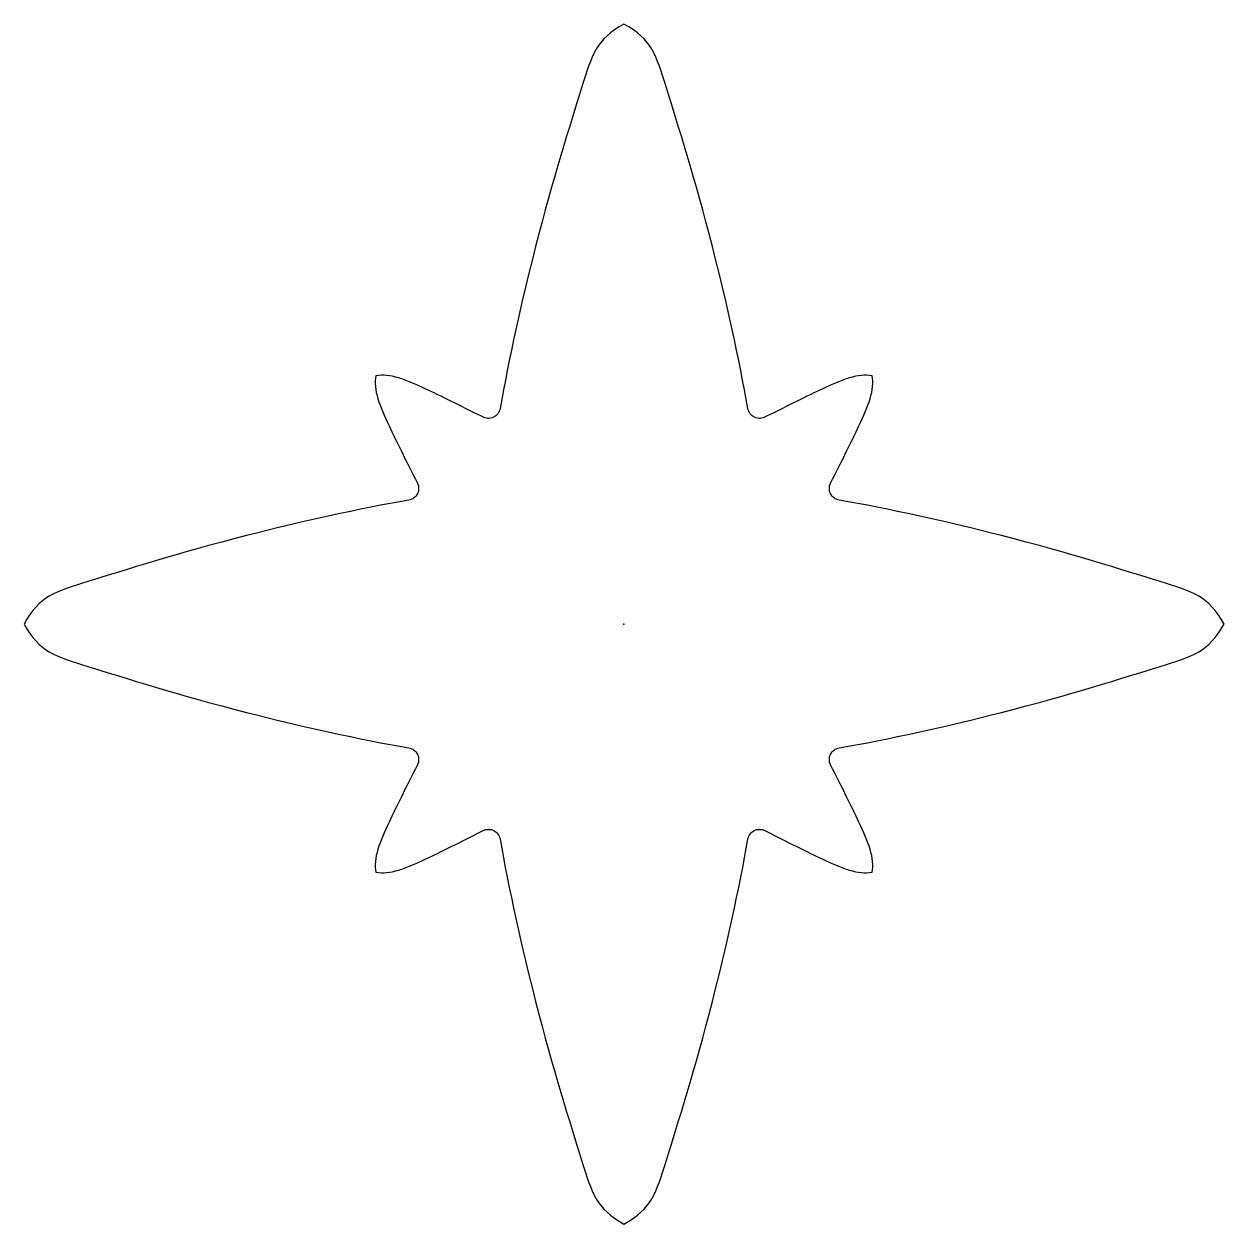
# Model space of a CAD drawing. Header units: metres. Extents: x -6.5 to 29.8, y -1.8 to 5.3.
# Drawn here: x 1.1971 to 1.2985, y 0.9516 to 1.053 of the extents above; entities that cross this region are included whole.
import ezdxf

# ---------------------------------------------------------------- set-up
doc = ezdxf.new("R2010")
doc.units = ezdxf.units.M
doc.layers.add('BANDERA$ESTRELLAS$GRANDE', color=251, linetype='Continuous', true_color=0x696969)

msp = doc.modelspace()

# ---------------------------------------------------------------- linework, layer by layer
at = {"layer": 'BANDERA$ESTRELLAS$GRANDE', "extrusion": (0, 0, -1)}
for centre, start, end in [((-1.236367695061685, 1.020692050793761), 189.8121034962027, 301.390531158159), ((-1.259263875721542, 1.020692050793763), 238.6094688418301, 350.1878965037973), ((-1.229468410617336, 1.013771236173288), 153.2895243549856, 260.2024351434746), ((-1.266163160165892, 1.01377123617329), 279.7975648565254, 26.71047564500308), ((-1.229468410617338, 0.9908660592454374), 99.7975648564082, 206.7104756450657), ((-1.266163160165894, 0.99086605924544), 333.2895243549286, 80.20243514357927), ((-1.236363196927693, 0.9839712729350868), 63.28952435505096, 170.2024351435605), ((-1.25926837385554, 0.9839712729350885), 9.797564856433267, 116.7104756449462)]:
    msp.add_arc(centre, 0.001, start, end, dxfattribs=at)
at = {"layer": 'BANDERA$ESTRELLAS$GRANDE'}
for points, knots in [([(1.247815785391611, 1.053008528452305), (1.245463132444555, 1.051690562533688), (1.244779799206906, 1.049278798165519), (1.240625077915498, 1.036178325625034), (1.238054589082769, 1.024577903974543), (1.23735306698213, 1.020521633135056)], [0.3343561090413774, 0.3343561090413774, 0.3343561090413774, 0.3343561090413774, 0.3469918379950887, 0.3596275669488, 0.3696546576616636, 0.3696546576616636, 0.3696546576616636, 0.3696546576616636]), ([(1.258278503801098, 1.020521633135058), (1.257576981700457, 1.024577903974544), (1.255006492867728, 1.036178325625035), (1.250851771576317, 1.04927879816552), (1.250168438338668, 1.051690562533689), (1.247815785391611, 1.053008528452305)], [0.2990575604210913, 0.2990575604210913, 0.2990575604210913, 0.2990575604210913, 0.3090846511339548, 0.3217203800876661, 0.3343561090413774, 0.3343561090413774, 0.3343561090413774, 0.3343561090413774]), ([(1.226857529661411, 1.023276903439559), (1.22658968681715, 1.022154586950242), (1.227692547208357, 1.019484503897849), (1.229321151135344, 1.016288677309678), (1.23036169983972, 1.014220718503501)], [0.3821190409709092, 0.3821190409709092, 0.3821190409709092, 0.3821190409709092, 0.3879593821192266, 0.3926987863256112, 0.3926987863256112, 0.3926987863256112, 0.3926987863256112]), ([(1.235846826496869, 1.019838413904805), (1.23380785059562, 1.020832589503768), (1.23063408675411, 1.022448429512858), (1.227979846150727, 1.02354474628382), (1.226857529661411, 1.023276903439559)], [0.3716020685985632, 0.3716020685985632, 0.3716020685985632, 0.3716020685985632, 0.3762786998225917, 0.3821190409709092, 0.3821190409709092, 0.3821190409709092, 0.3821190409709092]), ([(1.268774041121818, 1.023276903439562), (1.267651724632501, 1.023544746283823), (1.264997484029117, 1.02244842951286), (1.261823720187607, 1.02083258950377), (1.259784744286359, 1.019838413904807)], [0.2865931771118457, 0.2865931771118457, 0.2865931771118457, 0.2865931771118457, 0.2924335182601631, 0.2971101494841916, 0.2971101494841916, 0.2971101494841916, 0.2971101494841916]), ([(1.265269870943508, 1.014220718503503), (1.266310419647884, 1.016288677309681), (1.26793902357487, 1.019484503897852), (1.269041883966078, 1.022154586950245), (1.268774041121818, 1.023276903439562)], [0.2760134317571437, 0.2760134317571437, 0.2760134317571437, 0.2760134317571437, 0.2807528359635282, 0.2865931771118457, 0.2865931771118457, 0.2865931771118457, 0.2865931771118457]), ([(1.22963857823526, 1.012785821041574), (1.225578289728648, 1.012084665152029), (1.213963995263551, 1.009511856740972), (1.200855634935462, 1.005354633894061), (1.198443870567293, 1.004671300656413), (1.197125904648677, 1.002318647709358)], [0.3945647686317611, 0.3945647686317611, 0.3945647686317611, 0.3945647686317611, 0.4046131125821268, 0.4172488415358381, 0.4298845704895494, 0.4298845704895494, 0.4298845704895494, 0.4298845704895494]), ([(1.298505666134553, 1.002318647709365), (1.297187700215937, 1.00467130065642), (1.294775935847768, 1.005354633894068), (1.281667575519678, 1.009511856740977), (1.270053281054581, 1.012084665152032), (1.265992992547968, 1.012785821041577)], [0.6209466885641146, 0.6209466885641146, 0.6209466885641146, 0.6209466885641146, 0.6335824175178258, 0.6462181464715372, 0.6562664904219029, 0.6562664904219029, 0.6562664904219029, 0.6562664904219029]), ([(1.197125904648677, 1.002318647709358), (1.198443870567294, 0.9999659947623032), (1.200855634935463, 0.9992826615246554), (1.213963995263552, 0.9951254386777493), (1.225578289728647, 0.9925526302666959), (1.22963857823526, 0.9918514743771513)], [0.4298845704895494, 0.4298845704895494, 0.4298845704895494, 0.4298845704895494, 0.4425202994432607, 0.4551560283969719, 0.4652043723473349, 0.4652043723473349, 0.4652043723473349, 0.4652043723473349]), ([(1.265992992547972, 0.9918514743771539), (1.270053281054585, 0.9925526302666993), (1.281667575519679, 0.9951254386777543), (1.294775935847768, 0.9992826615246624), (1.297187700215937, 0.9999659947623105), (1.298505666134553, 1.002318647709365)], [0.5856268867063291, 0.5856268867063291, 0.5856268867063291, 0.5856268867063291, 0.595675230656692, 0.6083109596104034, 0.6209466885641146, 0.6209466885641146, 0.6209466885641146, 0.6209466885641146]), ([(1.230361699839722, 0.9904165769152234), (1.229321151135348, 0.988348618109046), (1.227692547208362, 0.9851527915208756), (1.226589686817156, 0.9824827084684822), (1.226857529661416, 0.9813603919791655)], [0.4670703546534877, 0.4670703546534877, 0.4670703546534877, 0.4670703546534877, 0.4718097588598706, 0.4776501000081881, 0.4776501000081881, 0.4776501000081881, 0.4776501000081881]), ([(1.268774041121818, 0.9813603919791686), (1.269041883966078, 0.9824827084684853), (1.26793902357487, 0.9851527915208786), (1.266310419647884, 0.9883486181090487), (1.26526987094351, 0.990416576915226)], [0.5731811590454758, 0.5731811590454758, 0.5731811590454758, 0.5731811590454758, 0.5790215001937933, 0.5837609044001764, 0.5837609044001764, 0.5837609044001764, 0.5837609044001764]), ([(1.226857529661416, 0.9813603919791655), (1.227979846150733, 0.981092549134905), (1.230649929203128, 0.9821954095261118), (1.233845755791299, 0.9838240134530963), (1.235913714597481, 0.9848645621574705)], [0.4776501000081881, 0.4776501000081881, 0.4776501000081881, 0.4776501000081881, 0.4834904411565055, 0.488229845362893, 0.488229845362893, 0.488229845362893, 0.488229845362893]), ([(1.259717856185752, 0.9848645621574723), (1.261785814991933, 0.9838240134530984), (1.264981641580105, 0.9821954095261144), (1.267651724632501, 0.9810925491349078), (1.268774041121818, 0.9813603919791686)], [0.5626014136907709, 0.5626014136907709, 0.5626014136907709, 0.5626014136907709, 0.5673408178971584, 0.5731811590454758, 0.5731811590454758, 0.5731811590454758, 0.5731811590454758]), ([(1.237348612059407, 0.9841414405530091), (1.238049767948953, 0.9800811520463947), (1.24062257636001, 0.9684668575812997), (1.244779799206921, 0.9553584972532101), (1.245463132444569, 0.9529467328850411), (1.247815785391613, 0.951628766966425)], [0.4900958276690435, 0.4900958276690435, 0.4900958276690435, 0.4900958276690435, 0.5001441716194094, 0.5127799005731207, 0.525415629526832, 0.525415629526832, 0.525415629526832, 0.525415629526832]), ([(1.247815785391613, 0.951628766966425), (1.250168438338668, 0.9529467328850414), (1.250851771576317, 0.9553584972532105), (1.255008994423226, 0.9684668575813007), (1.257581802834281, 0.9800811520463961), (1.258282958723827, 0.9841414405530107)], [0.525415629526832, 0.525415629526832, 0.525415629526832, 0.525415629526832, 0.5380513584805432, 0.5506870874342545, 0.5607354313846205, 0.5607354313846205, 0.5607354313846205, 0.5607354313846205])]:
    msp.add_open_spline(points, degree=3, knots=knots, dxfattribs=at)
msp.add_point((1.247815785391613, 1.002318647709365), dxfattribs=at)

doc.saveas('drawing.dxf')
